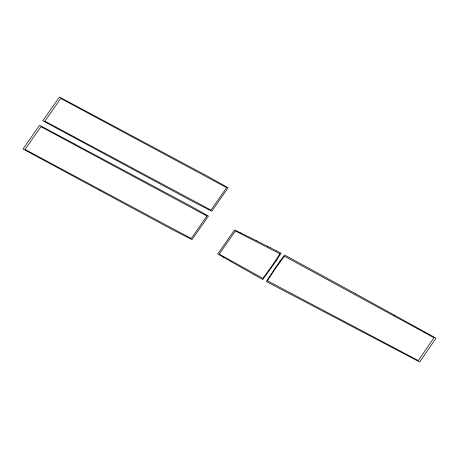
<?xml version="1.0" encoding="UTF-8"?>
<svg xmlns="http://www.w3.org/2000/svg" width="459" height="459" viewBox="0 0 459 459"><rect width="100%" height="100%" fill="white"/><g stroke="black" fill="none" stroke-linecap="round" stroke-linejoin="round"><path stroke-width="0.69" d="M70.135 135.485L42.767 120.734L59.44 97.027L208.025 176.457L228.106 187.754L211.771 211.22L191.151 200.675L70.187 135.508M240.097 232.627L234.538 229.93L217.807 253.976L223.361 257.189M276.507 260.373L281.074 253.156L276.513 250.849M276.502 260.379L262.766 279.554L254.607 274.935M279.376 261.923L266.249 281.465L419.698 361.973L436.05 338.18L394.275 315.103M279.382 261.917L284.597 255.015L355.364 293.651M239.937 232.552L256.501 240.74M256.501 240.74L267.614 246.357M267.97 246.529L270.093 247.613M267.62 246.351L267.964 246.535M270.099 247.608L276.507 250.855M27.873 151.648L39.411 157.879M27.873 151.648L22.95 149.014L39.635 125.301L58.299 135.296M39.411 157.879L99.465 190.307M99.465 190.307L171.029 228.898L192.034 239.615L208.42 216.097L189.716 205.534L74.685 144.046M74.685 144.046L58.304 135.296M254.613 274.93L231.284 261.739M394.275 315.098L355.364 293.657M231.284 261.739L223.194 257.092M279.91 253.804L271.757 266.272L262.887 278.349L219.27 254.125L235.358 230.997L279.91 253.804M269.399 277.643L267.431 280.793L418.327 360.579L434.013 337.744L284.46 256.248L275.589 268.326L269.399 277.643M226.614 187.651L210.991 210.102L44.833 121.136L60.783 98.45L226.614 187.651M206.929 215.994L191.248 238.502L25.015 149.416L40.983 126.73L206.929 215.994"/></g></svg>
